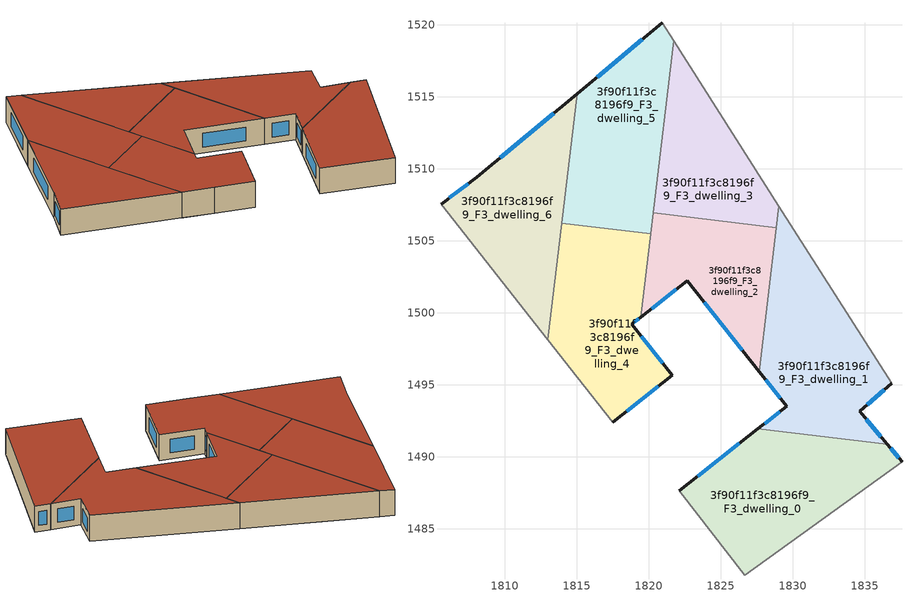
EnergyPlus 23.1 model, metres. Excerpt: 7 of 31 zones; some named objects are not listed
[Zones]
3f90f11f3c8196f9_F3_dwelling_0
 floor to 3f90f11f3c8196f9_F2_dwelling_4 (EU_floor_Construction): 1831.39,1491.5 1834.55,1487.48 1826.68,1481.79 1822.12,1487.66 1827.59,1491.95 z9
 floor to 3f90f11f3c8196f9_F2_dwelling_0 (EU_floor_Construction): 1836.57,1490.88 1837.59,1489.67 1834.55,1487.48 1831.39,1491.5 z9
 wall outside (EU_wall_Construction): 1827.59,1491.95 1822.12,1487.66 / 1837.59,1489.67 1836.57,1490.88 z9:12
 wall adiabatic (EU_wall_Construction): 1822.12,1487.66 1826.68,1481.79 1837.59,1489.67 z9:12
 wall to 3f90f11f3c8196f9_F3_dwelling_1 (EU_wall_Construction): 1836.57,1490.88 1827.59,1491.95 z9:12
 window (EU_Window_Construction): 1826.3,1490.94 1823.4,1488.66 / 1837.35,1489.96 1836.81,1490.6 z9.7:11.3
 roof outside (EU_roof_Construction): 1837.59,1489.67 1836.57,1490.88 1827.59,1491.95 1822.12,1487.66 1826.68,1481.79 z12
3f90f11f3c8196f9_F3_dwelling_1
 floor to 3f90f11f3c8196f9_F2_dwelling_0 (EU_floor_Construction): 1833.26,1500.78 1836.87,1495.11 1834.64,1493.17 1836.57,1490.88 1831.39,1491.5 1830.4,1492.76 1829.72,1493.62 1829.57,1493.51 1827.67,1495.91 1827.74,1496.43 z9
 floor to 3f90f11f3c8196f9_F2_dwelling_1 (EU_floor_Construction): 1829.04,1507.41 1833.26,1500.78 1827.74,1496.43 z9
 floor to 3f90f11f3c8196f9_F2_dwelling_4 (EU_floor_Construction): 1830.4,1492.76 1831.39,1491.5 1827.59,1491.95 1829.57,1493.51 1829.72,1493.62 z9
 wall outside (EU_wall_Construction): 1836.57,1490.88 1834.64,1493.17 1836.87,1495.11 / 1827.67,1495.91 1829.57,1493.51 1827.59,1491.95 z9:12
 wall adiabatic (EU_wall_Construction): 1836.87,1495.11 1829.04,1507.41 z9:12
 wall to 3f90f11f3c8196f9_F3_dwelling_2 (EU_wall_Construction): 1828.87,1505.92 1827.67,1495.91 z9:12
 wall to 3f90f11f3c8196f9_F3_dwelling_3 (EU_wall_Construction): 1829.04,1507.41 1828.87,1505.92 z9:12
 window (EU_Window_Construction): 1835.17,1493.63 1836.35,1494.65 / 1836.12,1491.42 1835.1,1492.63 / 1829.11,1493.14 1828.05,1492.32 / 1828.12,1495.35 1829.13,1494.07 z9.7:11.3
 roof outside (EU_roof_Construction): 1836.57,1490.88 1834.64,1493.17 1836.87,1495.11 1829.04,1507.41 1827.67,1495.91 1829.57,1493.51 1827.59,1491.95 z12
3f90f11f3c8196f9_F3_dwelling_2
 floor to 3f90f11f3c8196f9_F2_dwelling_1 (EU_floor_Construction): 1828.87,1505.92 1827.74,1496.43 1827.6,1496.32 1827.44,1496.2 1822.68,1502.23 1822.84,1502.36 1822.47,1502.83 1826.72,1506.17 z9
 floor to 3f90f11f3c8196f9_F2_dwelling_0 (EU_floor_Construction): 1827.74,1496.43 1827.67,1495.91 1827.45,1496.2 1827.6,1496.32 z9
 floor to 3f90f11f3c8196f9_F2_dwelling_2 (EU_floor_Construction): 1826.72,1506.17 1822.47,1502.83 1820.17,1505.76 1820.31,1506.94 z9
 floor to 3f90f11f3c8196f9_F2_dwelling_5 (EU_floor_Construction): 1821.26,1504.37 1822.84,1502.36 1822.67,1502.23 1819.45,1499.7 1819.88,1503.28 z9
 floor to 3f90f11f3c8196f9_F2_dwelling_6 (EU_floor_Construction): 1820.17,1505.76 1821.26,1504.37 1819.88,1503.28 z9
 wall outside (EU_wall_Construction): 1819.45,1499.7 1822.68,1502.23 1827.67,1495.91 z9:12
 wall to 3f90f11f3c8196f9_F3_dwelling_3 (EU_wall_Construction): 1828.87,1505.92 1820.31,1506.94 z9:12
 wall to 3f90f11f3c8196f9_F3_dwelling_4 (EU_wall_Construction): 1820.14,1505.5 1819.45,1499.7 z9:12
 wall to 3f90f11f3c8196f9_F3_dwelling_5 (EU_wall_Construction): 1820.31,1506.94 1820.14,1505.5 z9:12
 window (EU_Window_Construction): 1823.85,1500.75 1826.5,1497.4 / 1820.21,1500.3 1821.92,1501.64 z9.7:11.3
 roof outside (EU_roof_Construction): 1827.67,1495.91 1828.87,1505.92 1820.31,1506.94 1819.45,1499.7 1822.68,1502.23 z12
3f90f11f3c8196f9_F3_dwelling_3
 floor to 3f90f11f3c8196f9_F2_dwelling_2 (EU_floor_Construction): 1824.74,1514.16 1828.79,1507.8 1826.72,1506.17 1820.31,1506.94 1820.8,1511.06 z9
 floor to 3f90f11f3c8196f9_F2_dwelling_3 (EU_floor_Construction): 1821.73,1518.89 1824.74,1514.16 1820.8,1511.06 z9
 floor to 3f90f11f3c8196f9_F2_dwelling_1 (EU_floor_Construction): 1828.79,1507.8 1829.04,1507.41 1828.87,1505.92 1826.72,1506.17 z9
 wall adiabatic (EU_wall_Construction): 1829.04,1507.41 1821.73,1518.89 z9:12
 wall to 3f90f11f3c8196f9_F3_dwelling_5 (EU_wall_Construction): 1821.73,1518.89 1820.31,1506.94 z9:12
 roof outside (EU_roof_Construction): 1828.87,1505.92 1829.04,1507.41 1821.73,1518.89 1820.31,1506.94 z12
3f90f11f3c8196f9_F3_dwelling_4
 floor to 3f90f11f3c8196f9_F2_dwelling_5 (EU_floor_Construction): 1819.88,1503.28 1819.45,1499.7 1818.84,1499.22 1821.65,1495.67 1817.51,1492.42 1815.03,1495.54 1813.12,1497.97 z9
 floor to 3f90f11f3c8196f9_F2_dwelling_6 (EU_floor_Construction): 1820.14,1505.5 1819.88,1503.28 1813.12,1497.97 1813,1498.12 1813.96,1506.23 z9
 wall outside (EU_wall_Construction): 1817.51,1492.42 1821.65,1495.67 1818.84,1499.22 1819.45,1499.7 z9:12
 wall adiabatic (EU_wall_Construction): 1813,1498.12 1815.03,1495.54 1817.51,1492.42 z9:12
 wall to 3f90f11f3c8196f9_F3_dwelling_5 (EU_wall_Construction): 1820.14,1505.5 1813.96,1506.23 z9:12
 wall to 3f90f11f3c8196f9_F3_dwelling_6 (EU_wall_Construction): 1813.96,1506.23 1813,1498.12 z9:12
 window (EU_Window_Construction): 1818.98,1499.34 1819.31,1499.59 / 1820.99,1496.51 1819.5,1498.39 / 1818.48,1493.18 1820.68,1494.91 z9.7:11.3
 roof outside (EU_roof_Construction): 1821.65,1495.67 1818.84,1499.22 1819.45,1499.7 1820.14,1505.5 1813.96,1506.23 1813,1498.12 1815.03,1495.54 1817.51,1492.42 z12
3f90f11f3c8196f9_F3_dwelling_5
 floor to 3f90f11f3c8196f9_F2_dwelling_3 (EU_floor_Construction): 1820.94,1520.13 1821.73,1518.89 1820.8,1511.06 1817.83,1508.72 1814.73,1512.67 1815.03,1515.21 z9
 floor to 3f90f11f3c8196f9_F2_dwelling_6 (EU_floor_Construction): 1817.49,1509.16 1820.17,1505.76 1820.14,1505.5 1813.96,1506.23 1813.98,1506.4 z9
 floor to 3f90f11f3c8196f9_F2_dwelling_7 (EU_floor_Construction): 1814.73,1512.67 1817.49,1509.16 1813.98,1506.4 z9
 floor to 3f90f11f3c8196f9_F2_dwelling_2 (EU_floor_Construction): 1820.8,1511.06 1820.17,1505.76 1817.83,1508.72 z9
 wall outside (EU_wall_Construction): 1820.94,1520.13 1815.03,1515.21 z9:12
 wall adiabatic (EU_wall_Construction): 1821.73,1518.89 1820.94,1520.13 z9:12
 wall to 3f90f11f3c8196f9_F3_dwelling_6 (EU_wall_Construction): 1815.03,1515.21 1813.96,1506.23 z9:12
 window (EU_Window_Construction): 1819.55,1518.98 1816.42,1516.36 z9.7:11.3
 roof outside (EU_roof_Construction): 1820.14,1505.5 1821.73,1518.89 1820.94,1520.13 1815.03,1515.21 1813.96,1506.23 z12
3f90f11f3c8196f9_F3_dwelling_6
 floor to 3f90f11f3c8196f9_F2_dwelling_7 (EU_floor_Construction): 1813.64,1514.05 1814.73,1512.67 1813.98,1506.4 1809.35,1502.76 1805.59,1507.54 1808.08,1509.41 z9
 floor to 3f90f11f3c8196f9_F2_dwelling_3 (EU_floor_Construction): 1815.03,1515.21 1814.73,1512.67 1813.64,1514.05 z9
 floor to 3f90f11f3c8196f9_F2_dwelling_6 (EU_floor_Construction): 1813.98,1506.4 1813,1498.12 1809.35,1502.76 z9
 wall outside (EU_wall_Construction): 1815.03,1515.21 1808.08,1509.41 1805.59,1507.54 z9:12
 wall adiabatic (EU_wall_Construction): 1805.59,1507.54 1813,1498.12 z9:12
 window (EU_Window_Construction): 1807.49,1508.97 1806.17,1507.98 / 1813.4,1513.85 1809.71,1510.77 z9.7:11.3
 roof outside (EU_roof_Construction): 1813,1498.12 1815.03,1515.21 1808.08,1509.41 1805.59,1507.54 z12
[Building]
EU S2 Campaign: North Axis=0; Terrain=City; Solar Distribution=FullExterior
[Site:Location]
Budapest.Ferenc.Liszt.Intl.AP: Latitude=47.437; Longitude=19.256; Time Zone=1; Elevation=185
[SizingPeriod:WeatherFileDays]
AnnualSizingPeriod: Begin Month=1; Begin Day of Month=1; End Month=12; End Day of Month=31; Day of Week for Start Day=Monday; Use Weather File Daylight Saving Period=No; Use Weather File Rain and Snow Indicators=No
[MATERIAL]
EU_InternalMass_Material: Roughness=MediumRough; Thickness=0.1; Conductivity=1; Density=1800; Specific Heat=900; Thermal Absorptance=0.9; Solar Absorptance=0.7; Visible Absorptance=0.7
[MATERIAL:NOMASS] Roughness=MediumRough; Thermal Absorptance=0.9; Solar Absorptance=0.7; Visible Absorptance=0.7
Name | Thermal Resistance
EU_wall_NoMass | 0.832559
EU_roof_NoMass | 1.39638
EU_floor_NoMass | 0.872794
[WINDOWMATERIAL:SIMPLEGLAZINGSYSTEM]
EU_Window_SimpleGlazing: UFactor=2.79869; Solar Heat Gain Coefficient=0.75; Visible Transmittance=0.75
[CONSTRUCTION]
EU_wall_Construction: EU_wall_NoMass
EU_roof_Construction: EU_roof_NoMass
EU_floor_Construction: EU_floor_NoMass
EU_Window_Construction: EU_Window_SimpleGlazing
EU_InternalMass_Construction: EU_InternalMass_Material
[ZONE] Type=1; Multiplier=1; Ceiling Height=autocalculate; Floor Area=autocalculate; Part of Total Floor Area=Yes
Name | Volume
3f90f11f3c8196f9_F3_dwelling_0 | 247.55
3f90f11f3c8196f9_F3_dwelling_1 | 247.536
3f90f11f3c8196f9_F3_dwelling_2; 3f90f11f3c8196f9_F3_dwelling_3 | 174.857
3f90f11f3c8196f9_F3_dwelling_4 | 227.067
3f90f11f3c8196f9_F3_dwelling_5 | 227.056
3f90f11f3c8196f9_F3_dwelling_6 | 216.462
[INTERNALMASS] Construction=EU_InternalMass_Construction
Name | Zone or ZoneList | Surface Area
3f90f11f3c8196f9_F3_dwelling_0_EU_InternalMass | 3f90f11f3c8196f9_F3_dwelling_0 | 82.5192
3f90f11f3c8196f9_F3_dwelling_1_EU_InternalMass | 3f90f11f3c8196f9_F3_dwelling_1 | 82.5138
3f90f11f3c8196f9_F3_dwelling_2_EU_InternalMass | 3f90f11f3c8196f9_F3_dwelling_2 | 58.2857
3f90f11f3c8196f9_F3_dwelling_3_EU_InternalMass | 3f90f11f3c8196f9_F3_dwelling_3 | 58.2861
3f90f11f3c8196f9_F3_dwelling_4_EU_InternalMass | 3f90f11f3c8196f9_F3_dwelling_4 | 75.6892
3f90f11f3c8196f9_F3_dwelling_5_EU_InternalMass | 3f90f11f3c8196f9_F3_dwelling_5 | 75.6861
3f90f11f3c8196f9_F3_dwelling_6_EU_InternalMass | 3f90f11f3c8196f9_F3_dwelling_6 | 72.1599
[OTHEREQUIPMENT] Fuel Type=Electricity; Design Level Calculation Method=Watts/Area; Power per Zone Floor Area=1; Fraction Latent=0; Fraction Radiant=0; Fraction Lost=0; Carbon Dioxide Generation Rate=0; EndUse Subcategory=EU_Step8_InternalGains
Name | Zone or ZoneList or Space or SpaceList | Schedule
EU_Step8_InternalGain_3f90f11f3c8196f9_F3_dwelling_0_f000 | 3f90f11f3c8196f9_F3_dwelling_0 | EU_Step8_GainSchedule_3f90f11f3c8196f9_F3_dwelling_0_f000
EU_Step8_InternalGain_3f90f11f3c8196f9_F3_dwelling_1_f000 | 3f90f11f3c8196f9_F3_dwelling_1 | EU_Step8_GainSchedule_3f90f11f3c8196f9_F3_dwelling_1_f000
EU_Step8_InternalGain_3f90f11f3c8196f9_F3_dwelling_2_f000 | 3f90f11f3c8196f9_F3_dwelling_2 | EU_Step8_GainSchedule_3f90f11f3c8196f9_F3_dwelling_2_f000
EU_Step8_InternalGain_3f90f11f3c8196f9_F3_dwelling_3_f000 | 3f90f11f3c8196f9_F3_dwelling_3 | EU_Step8_GainSchedule_3f90f11f3c8196f9_F3_dwelling_3_f000
EU_Step8_InternalGain_3f90f11f3c8196f9_F3_dwelling_4_f000 | 3f90f11f3c8196f9_F3_dwelling_4 | EU_Step8_GainSchedule_3f90f11f3c8196f9_F3_dwelling_4_f000
EU_Step8_InternalGain_3f90f11f3c8196f9_F3_dwelling_5_f000 | 3f90f11f3c8196f9_F3_dwelling_5 | EU_Step8_GainSchedule_3f90f11f3c8196f9_F3_dwelling_5_f000
EU_Step8_InternalGain_3f90f11f3c8196f9_F3_dwelling_6_f000 | 3f90f11f3c8196f9_F3_dwelling_6 | EU_Step8_GainSchedule_3f90f11f3c8196f9_F3_dwelling_6_f000
[ZONEVENTILATION:DESIGNFLOWRATE] Schedule=EU_AlwaysOn; Design Flow Rate Calculation Method=AirChanges/Hour; Air Changes per Hour=0.475469; Ventilation Type=Natural; Fan Pressure Rise=0; Fan Total Efficiency=1; Constant Term Coefficient=1; Temperature Term Coefficient=0; Velocity Term Coefficient=0; Velocity Squared Term Coefficient=0; Minimum Indoor Temperature=-100; Maximum Indoor Temperature=100; Delta Temperature=-100; Minimum Outdoor Temperature=-100; Maximum Outdoor Temperature=100; Maximum Wind Speed=40
Name | Zone or ZoneList or Space or SpaceList
EU_ConstantAir_3f90f11f3c8196f9_F3_dwelling_0 | 3f90f11f3c8196f9_F3_dwelling_0
EU_ConstantAir_3f90f11f3c8196f9_F3_dwelling_1 | 3f90f11f3c8196f9_F3_dwelling_1
EU_ConstantAir_3f90f11f3c8196f9_F3_dwelling_2 | 3f90f11f3c8196f9_F3_dwelling_2
EU_ConstantAir_3f90f11f3c8196f9_F3_dwelling_3 | 3f90f11f3c8196f9_F3_dwelling_3
EU_ConstantAir_3f90f11f3c8196f9_F3_dwelling_4 | 3f90f11f3c8196f9_F3_dwelling_4
EU_ConstantAir_3f90f11f3c8196f9_F3_dwelling_5 | 3f90f11f3c8196f9_F3_dwelling_5
EU_ConstantAir_3f90f11f3c8196f9_F3_dwelling_6 | 3f90f11f3c8196f9_F3_dwelling_6
[HVACTEMPLATE:ZONE:IDEALLOADSAIRSYSTEM] System Availability Schedule=EU_AlwaysOn; Maximum Heating Supply Air Temperature=50; Minimum Cooling Supply Air Temperature=13; Maximum Heating Supply Air Humidity Ratio=0.0156; Minimum Cooling Supply Air Humidity Ratio=0.0077; Heating Limit=NoLimit; Cooling Limit=NoLimit; Heating Availability Schedule=EU_AlwaysOn; Cooling Availability Schedule=EU_CoolingOff; Dehumidification Control Type=ConstantSensibleHeatRatio; Cooling Sensible Heat Ratio=0.7; Dehumidification Setpoint=60; Humidification Control Type=None; Humidification Setpoint=30; Outdoor Air Method=None; Outdoor Air Flow Rate per Person=0.00944; Outdoor Air Flow Rate per Zone Floor Area=0; Outdoor Air Flow Rate per Zone=0; Demand Controlled Ventilation Type=None; Outdoor Air Economizer Type=NoEconomizer; Heat Recovery Type=None; Sensible Heat Recovery Effectiveness=0.7; Latent Heat Recovery Effectiveness=0.65
Name | Template Thermostat
3f90f11f3c8196f9_F3_dwelling_0 | EU_HeatOnly_3f90f11f3c8196f9_F3_dwelling_0
3f90f11f3c8196f9_F3_dwelling_1 | EU_HeatOnly_3f90f11f3c8196f9_F3_dwelling_1
3f90f11f3c8196f9_F3_dwelling_2 | EU_HeatOnly_3f90f11f3c8196f9_F3_dwelling_2
3f90f11f3c8196f9_F3_dwelling_3 | EU_HeatOnly_3f90f11f3c8196f9_F3_dwelling_3
3f90f11f3c8196f9_F3_dwelling_4 | EU_HeatOnly_3f90f11f3c8196f9_F3_dwelling_4
3f90f11f3c8196f9_F3_dwelling_5 | EU_HeatOnly_3f90f11f3c8196f9_F3_dwelling_5
3f90f11f3c8196f9_F3_dwelling_6 | EU_HeatOnly_3f90f11f3c8196f9_F3_dwelling_6
[SIZING:ZONE] Zone Cooling Design Supply Air Temperature Input Method=SupplyAirTemperature; Zone Cooling Design Supply Air Temperature=13; Zone Heating Design Supply Air Temperature Input Method=SupplyAirTemperature; Zone Heating Design Supply Air Temperature=50; Zone Cooling Design Supply Air Humidity Ratio=0.008; Zone Heating Design Supply Air Humidity Ratio=0.008; Cooling Design Air Flow Method=DesignDay; Cooling Design Air Flow Rate=0; Cooling Minimum Air Flow per Zone Floor Area=0.000762; Cooling Minimum Air Flow=0; Cooling Minimum Air Flow Fraction=0.2; Heating Design Air Flow Method=DesignDay; Heating Design Air Flow Rate=0; Heating Maximum Air Flow per Zone Floor Area=0.002032; Heating Maximum Air Flow=0.141576; Heating Maximum Air Flow Fraction=0.3; Account for Dedicated Outdoor Air System=No; Dedicated Outdoor Air System Control Strategy=NeutralSupplyAir; Dedicated Outdoor Air Low Setpoint Temperature for Design=autosize; Dedicated Outdoor Air High Setpoint Temperature for Design=autosize; Zone Load Sizing Method=Sensible Load Only No Latent Load; Zone Latent Cooling Design Supply Air Humidity Ratio Input Method=HumidityRatioDifference; Zone Cooling Design Supply Air Humidity Ratio Difference=0.005; Zone Latent Heating Design Supply Air Humidity Ratio Input Method=HumidityRatioDifference; Zone Humidification Design Supply Air Humidity Ratio Difference=0.005
3f90f11f3c8196f9_F3_dwelling_0; 3f90f11f3c8196f9_F3_dwelling_1; 3f90f11f3c8196f9_F3_dwelling_2; 3f90f11f3c8196f9_F3_dwelling_3; 3f90f11f3c8196f9_F3_dwelling_4; 3f90f11f3c8196f9_F3_dwelling_5; 3f90f11f3c8196f9_F3_dwelling_6
[SCHEDULE:CONSTANT]
Name | Hourly Value
EU_AlwaysOn | 1
EU_CoolingOff | 0
[SCHEDULE:FILE] Column Number=1; Rows to Skip at Top=0; Number of Hours of Data=8760; Column Separator=Comma; Interpolate to Timestep=No; Minutes per Item=60; Adjust Schedule for Daylight Savings=Yes
Name | File
EU_Step8_GainSchedule_3f90f11f3c8196f9_F3_dwelling_0_f000 | ../../schedules/3f90f11f3c8196f9/3f90f11f3c8196f9_F3_dwelling_0_f000_gain.csv
EU_Step8_GainSchedule_3f90f11f3c8196f9_F3_dwelling_1_f000 | ../../schedules/3f90f11f3c8196f9/3f90f11f3c8196f9_F3_dwelling_1_f000_gain.csv
EU_Step8_GainSchedule_3f90f11f3c8196f9_F3_dwelling_2_f000 | ../../schedules/3f90f11f3c8196f9/3f90f11f3c8196f9_F3_dwelling_2_f000_gain.csv
EU_Step8_GainSchedule_3f90f11f3c8196f9_F3_dwelling_3_f000 | ../../schedules/3f90f11f3c8196f9/3f90f11f3c8196f9_F3_dwelling_3_f000_gain.csv
EU_Step8_GainSchedule_3f90f11f3c8196f9_F3_dwelling_4_f000 | ../../schedules/3f90f11f3c8196f9/3f90f11f3c8196f9_F3_dwelling_4_f000_gain.csv
EU_Step8_GainSchedule_3f90f11f3c8196f9_F3_dwelling_5_f000 | ../../schedules/3f90f11f3c8196f9/3f90f11f3c8196f9_F3_dwelling_5_f000_gain.csv
EU_Step8_GainSchedule_3f90f11f3c8196f9_F3_dwelling_6_f000 | ../../schedules/3f90f11f3c8196f9/3f90f11f3c8196f9_F3_dwelling_6_f000_gain.csv
